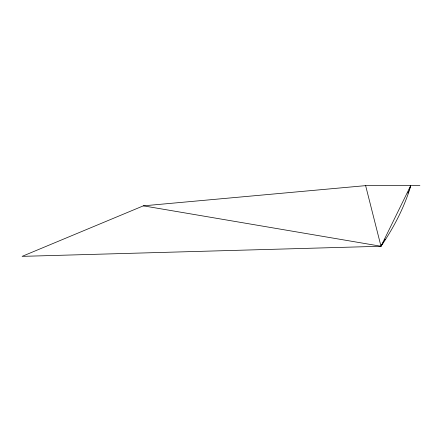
<?xml version="1.0" encoding="UTF-8"?>
<svg xmlns="http://www.w3.org/2000/svg" width="442" height="442" viewBox="0 0 442 442"><rect width="100%" height="100%" fill="white"/><g stroke="black" fill="none" stroke-linecap="round" stroke-linejoin="round"><path stroke-width="0.66" d="M143.346 205.845L380.987 246.26L410.706 185.634L410.148 187.878A585.528 283.543 -9.6 0 1 380.987 246.26L22.1 256.366L143.346 205.845L365.628 185.634L419.9 185.634M410.032 187.629L410.706 185.634M365.628 185.634L380.987 246.26A585.528 158.501 -39.5 0 0 383.794 241.454M409.795 188.248A585.528 158.501 -39.5 0 1 409.077 190.099M408.585 191.342A585.528 158.501 -39.5 0 1 407.828 193.22M385.164 239.072A585.528 158.501 -39.5 0 1 384.479 240.26"/></g></svg>
